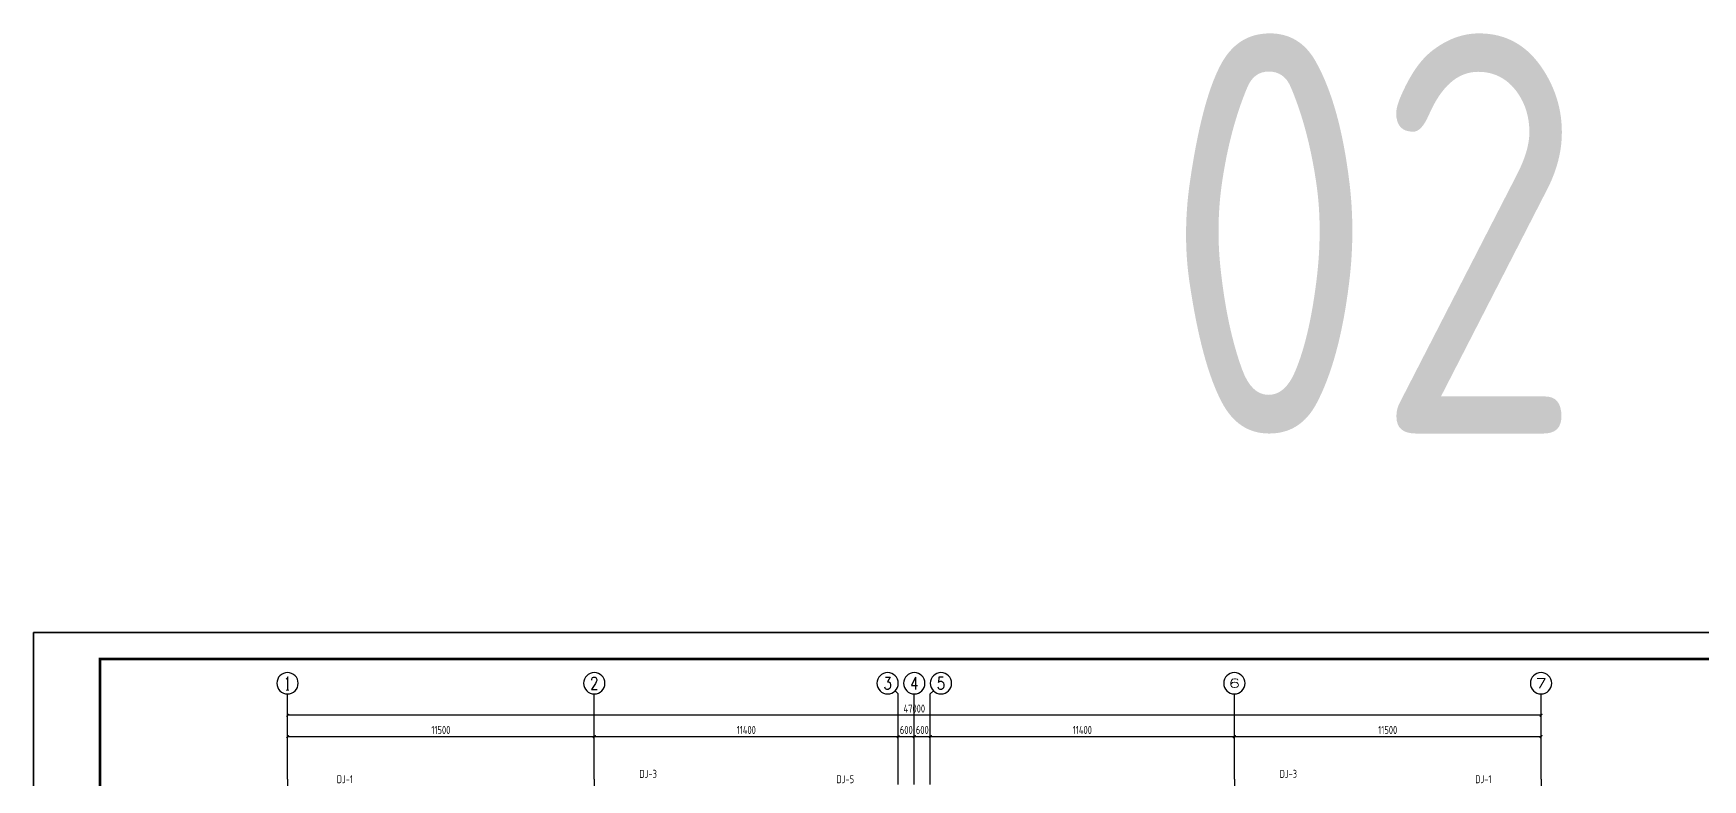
# Model space of a CAD drawing. Header units: millimetres. Extents: x 866309 to 879639, y 39442 to 44891.
# Drawn here: x 867251 to 867877, y 39987 to 40267 of the extents above; entities that cross this region are included whole.
import ezdxf
from ezdxf.enums import TextEntityAlignment as Align

# ---------------------------------------------------------------- set-up
doc = ezdxf.new("R2010")
doc.units = ezdxf.units.MM
doc.header["$LTSCALE"] = 1000
doc.header["$MEASUREMENT"] = 0
doc.linetypes.add('CENTER', pattern=[2, 1.25, -0.25, 0.25, -0.25])
doc.linetypes.add('DOTE', pattern=[2.42, 2, -0.2, 0.02, -0.2])
for name, color, linetype in [('AXIS', 3, 'Continuous'), ('AXIS_TEXT', 7, 'Continuous'), ('DIM', 7, 'Continuous'), ('DOTE', 1, 'DOTE'), ('柱集中标注', 2, 'Continuous'), ('梁集中标注', 2, 'Continuous')]:
    doc.layers.add(name, color=color, linetype=linetype)
doc.styles.add('_TCH_AXIS', font='COMPLEX', dxfattribs={"bigfont": 'GBCBIG'})
doc.styles.add('COMPLEX', font='COMPLEX')
doc.styles.add('GBHZ', font='gbenor.shx', dxfattribs={"width": 0.9, "bigfont": 'gbcbig.shx'})
doc.dimstyles.new('Y100', dxfattribs={"dimscale": 0, "dimtxt": 3, "dimasz": 0.01, "dimexe": 1.2, "dimexo": 2, "dimgap": 1, "dimtad": 1, "dimdec": 0, "dimlfac": 100, "dimzin": 0, "dimdsep": 46, "dimtxsty": 'GBHZ', "dimblk": 'DX', "dimcen": 0.09, "dimdle": 1, "dimclrd": 7, "dimclre": 7, "dimclrt": 7, "dimadec": 0, "dimazin": 0, "dimtfac": 1, "dimtdec": 0, "dimtix": 1, "dimtmove": 2, "dimatfit": 3, "dimldrblk": 'DX', "dimfxl": 0, "dimtolj": 1, "dimtzin": 0, "dimarcsym": 0})

# ---------------------------------------------------------------- blocks, each defined once
blk = doc.blocks.new('_AXISO')
blk.add_circle((0, 0), 0.5)
at = {"layer": 'AXIS_TEXT', "style": 'COMPLEX', "width": 1.041667}
blk.add_attdef('A', text='', height=0.56, dxfattribs=at).set_placement((-0.25, -0.28), (0.25, -0.28), align=Align.FIT)
blk = doc.blocks.new('DX')
at = {"color": 0, "linetype": 'ByBlock', "const_width": 40}
blk.add_lwpolyline([(-54, -51), (46, 49)], dxfattribs=at)
blk = doc.blocks.new('*D4302')
at = {"layer": 'Defpoints', "color": 0, "transparency": 16777216}
for p in [(867461.05, 40003.59), (867346.05, 39987.59), (867461.05, 39987.59)]:
    blk.add_point(p, dxfattribs=at)
at = {"layer": 'dim', "color": 7, "lineweight": -2, "transparency": 16777216}
for p, q in [((867346.05, 39989.59), (867346.05, 40004.79)), ((867461.05, 39989.59), (867461.05, 40004.79)), ((867346.06, 40003.59), (867461.04, 40003.59))]:
    blk.add_line(p, q, dxfattribs=at)
at = {"layer": 'dim', "color": 7, "lineweight": -2, "transparency": 16777216, "xscale": 0.01, "yscale": 0.01, "zscale": 0.01, "rotation": 180}
blk.add_blockref('DX', (867346.05, 40003.59), dxfattribs=at)
at = {"layer": 'dim', "color": 7, "lineweight": -2, "transparency": 16777216, "xscale": 0.01, "yscale": 0.01, "zscale": 0.01}
blk.add_blockref('DX', (867461.05, 40003.59), dxfattribs=at)
at = {"layer": 'dim', "color": 7, "transparency": 16777216, "insert": (867403.55, 40006.09), "char_height": 3, "attachment_point": 5, "style": 'GBHZ'}
blk.add_mtext('\\A1;11500', dxfattribs=at)
blk = doc.blocks.new('*D4303')
at = {"layer": 'Defpoints', "color": 0, "transparency": 16777216}
for p in [(867575.05, 40003.59), (867461.05, 39987.59), (867575.05, 39987.59)]:
    blk.add_point(p, dxfattribs=at)
at = {"layer": 'dim', "color": 7, "lineweight": -2, "transparency": 16777216}
for p, q in [((867461.05, 39989.59), (867461.05, 40004.79)), ((867575.05, 39989.59), (867575.05, 40004.79)), ((867461.06, 40003.59), (867575.04, 40003.59))]:
    blk.add_line(p, q, dxfattribs=at)
at = {"layer": 'dim', "color": 7, "lineweight": -2, "transparency": 16777216, "xscale": 0.01, "yscale": 0.01, "zscale": 0.01, "rotation": 180}
blk.add_blockref('DX', (867461.05, 40003.59), dxfattribs=at)
at = {"layer": 'dim', "color": 7, "lineweight": -2, "transparency": 16777216, "xscale": 0.01, "yscale": 0.01, "zscale": 0.01}
blk.add_blockref('DX', (867575.05, 40003.59), dxfattribs=at)
at = {"layer": 'dim', "color": 7, "transparency": 16777216, "insert": (867518.05, 40006.09), "char_height": 3, "attachment_point": 5, "style": 'GBHZ'}
blk.add_mtext('\\A1;11400', dxfattribs=at)
blk = doc.blocks.new('*D4304')
at = {"layer": 'Defpoints', "color": 0, "transparency": 16777216}
for p in [(867581.05, 40003.59), (867575.05, 39987.59), (867581.05, 39987.59)]:
    blk.add_point(p, dxfattribs=at)
at = {"layer": 'dim', "color": 7, "lineweight": -2, "transparency": 16777216}
for p, q in [((867575.05, 39989.59), (867575.05, 40004.79)), ((867581.05, 39989.59), (867581.05, 40004.79)), ((867575.04, 40003.59), (867575.03, 40003.59)), ((867575.05, 40003.59), (867581.05, 40003.59)), ((867581.06, 40003.59), (867581.07, 40003.59))]:
    blk.add_line(p, q, dxfattribs=at)
at = {"layer": 'dim', "color": 7, "lineweight": -2, "transparency": 16777216, "xscale": 0.01, "yscale": 0.01, "zscale": 0.01}
blk.add_blockref('DX', (867575.05, 40003.59), dxfattribs=at)
at = {"layer": 'dim', "color": 7, "lineweight": -2, "transparency": 16777216, "xscale": 0.01, "yscale": 0.01, "zscale": 0.01, "rotation": 180}
blk.add_blockref('DX', (867581.05, 40003.59), dxfattribs=at)
at = {"layer": 'dim', "color": 7, "transparency": 16777216, "insert": (867578.05, 40006.09), "char_height": 3, "attachment_point": 5, "style": 'GBHZ'}
blk.add_mtext('\\A1;600', dxfattribs=at)
blk = doc.blocks.new('*D4305')
at = {"layer": 'Defpoints', "color": 0, "transparency": 16777216}
for p in [(867587.05, 40003.59), (867581.05, 39987.59), (867587.05, 39987.59)]:
    blk.add_point(p, dxfattribs=at)
at = {"layer": 'dim', "color": 7, "lineweight": -2, "transparency": 16777216}
for p, q in [((867581.05, 39989.59), (867581.05, 40004.79)), ((867587.05, 39989.59), (867587.05, 40004.79)), ((867581.04, 40003.59), (867581.03, 40003.59)), ((867581.05, 40003.59), (867587.05, 40003.59)), ((867587.06, 40003.59), (867587.07, 40003.59))]:
    blk.add_line(p, q, dxfattribs=at)
at = {"layer": 'dim', "color": 7, "lineweight": -2, "transparency": 16777216, "xscale": 0.01, "yscale": 0.01, "zscale": 0.01}
blk.add_blockref('DX', (867581.05, 40003.59), dxfattribs=at)
at = {"layer": 'dim', "color": 7, "lineweight": -2, "transparency": 16777216, "xscale": 0.01, "yscale": 0.01, "zscale": 0.01, "rotation": 180}
blk.add_blockref('DX', (867587.05, 40003.59), dxfattribs=at)
at = {"layer": 'dim', "color": 7, "transparency": 16777216, "insert": (867584.05, 40006.09), "char_height": 3, "attachment_point": 5, "style": 'GBHZ'}
blk.add_mtext('\\A1;600', dxfattribs=at)
blk = doc.blocks.new('*D4306')
at = {"layer": 'Defpoints', "color": 0, "transparency": 16777216}
for p in [(867701.05, 40003.59), (867587.05, 39987.59), (867701.05, 39987.59)]:
    blk.add_point(p, dxfattribs=at)
at = {"layer": 'dim', "color": 7, "lineweight": -2, "transparency": 16777216}
for p, q in [((867587.05, 39989.59), (867587.05, 40004.79)), ((867701.05, 39989.59), (867701.05, 40004.79)), ((867587.06, 40003.59), (867701.04, 40003.59))]:
    blk.add_line(p, q, dxfattribs=at)
at = {"layer": 'dim', "color": 7, "lineweight": -2, "transparency": 16777216, "xscale": 0.01, "yscale": 0.01, "zscale": 0.01, "rotation": 180}
blk.add_blockref('DX', (867587.05, 40003.59), dxfattribs=at)
at = {"layer": 'dim', "color": 7, "lineweight": -2, "transparency": 16777216, "xscale": 0.01, "yscale": 0.01, "zscale": 0.01}
blk.add_blockref('DX', (867701.05, 40003.59), dxfattribs=at)
at = {"layer": 'dim', "color": 7, "transparency": 16777216, "insert": (867644.05, 40006.09), "char_height": 3, "attachment_point": 5, "style": 'GBHZ'}
blk.add_mtext('\\A1;11400', dxfattribs=at)
blk = doc.blocks.new('*D4307')
at = {"layer": 'Defpoints', "color": 0, "transparency": 16777216}
for p in [(867816.05, 40003.59), (867701.05, 39987.59), (867816.05, 39987.59)]:
    blk.add_point(p, dxfattribs=at)
at = {"layer": 'dim', "color": 7, "lineweight": -2, "transparency": 16777216}
for p, q in [((867701.05, 39989.59), (867701.05, 40004.79)), ((867816.05, 39989.59), (867816.05, 40004.79)), ((867701.06, 40003.59), (867816.04, 40003.59))]:
    blk.add_line(p, q, dxfattribs=at)
at = {"layer": 'dim', "color": 7, "lineweight": -2, "transparency": 16777216, "xscale": 0.01, "yscale": 0.01, "zscale": 0.01, "rotation": 180}
blk.add_blockref('DX', (867701.05, 40003.59), dxfattribs=at)
at = {"layer": 'dim', "color": 7, "lineweight": -2, "transparency": 16777216, "xscale": 0.01, "yscale": 0.01, "zscale": 0.01}
blk.add_blockref('DX', (867816.05, 40003.59), dxfattribs=at)
at = {"layer": 'dim', "color": 7, "transparency": 16777216, "insert": (867758.55, 40006.09), "char_height": 3, "attachment_point": 5, "style": 'GBHZ'}
blk.add_mtext('\\A1;11500', dxfattribs=at)
blk = doc.blocks.new('*D4308')
at = {"layer": 'Defpoints', "color": 0, "transparency": 16777216}
for p in [(867346.05, 40011.59), (867346.05, 39987.59), (867816.05, 39987.59)]:
    blk.add_point(p, dxfattribs=at)
at = {"layer": 'dim', "color": 7, "lineweight": -2, "transparency": 16777216}
for p, q in [((867346.05, 39989.59), (867346.05, 40012.79)), ((867816.04, 40011.59), (867346.06, 40011.59)), ((867816.05, 39989.59), (867816.05, 40012.79))]:
    blk.add_line(p, q, dxfattribs=at)
at = {"layer": 'dim', "color": 7, "lineweight": -2, "transparency": 16777216, "xscale": 0.01, "yscale": 0.01, "zscale": 0.01, "rotation": 180}
blk.add_blockref('DX', (867346.05, 40011.59), dxfattribs=at)
at = {"layer": 'dim', "color": 7, "lineweight": -2, "transparency": 16777216, "xscale": 0.01, "yscale": 0.01, "zscale": 0.01}
blk.add_blockref('DX', (867816.05, 40011.59), dxfattribs=at)
at = {"layer": 'dim', "color": 7, "transparency": 16777216, "insert": (867581.05, 40014.09), "char_height": 3, "attachment_point": 5, "style": 'GBHZ'}
blk.add_mtext('\\A1;47000', dxfattribs=at)

msp = doc.modelspace()

# ---------------------------------------------------------------- linework, layer by layer
for p, q in [((867250.768, 39448.627), (867250.768, 40042.627)), ((867250.768, 40042.627), (867250.768, 39448.627))]:
    msp.add_line(p, q)
at = {"color": 0}
for p, q in [((868302.018, 40042.627), (867250.768, 40042.627)), ((867250.768, 40042.627), (868302.018, 40042.627))]:
    msp.add_line(p, q, dxfattribs=at)
at = {"color": 0, "const_width": 1}
msp.add_lwpolyline([(868292.018, 39458.627), (867275.768, 39458.627), (867275.768, 40032.627), (868292.018, 40032.627)], close=True, dxfattribs=at)
at = {"layer": 'AXIS', "color": 0}
for p, q in [((867346.046, 39987.586), (867346.046, 40019.586)), ((867461.046, 39987.586), (867461.046, 40019.586)), ((867573.874, 40020.757), (867575.046, 40019.586)), ((867575.046, 39987.586), (867575.046, 40019.586)), ((867581.046, 39987.586), (867581.046, 40019.586)), ((867588.217, 40020.757), (867587.046, 40019.586)), ((867587.046, 39987.586), (867587.046, 40019.586)), ((867701.046, 39987.586), (867701.046, 40019.586)), ((867816.046, 39987.586), (867816.046, 40019.586))]:
    msp.add_line(p, q, dxfattribs=at)
at = {"layer": 'DOTE', "linetype": 'CENTER', "ltscale": 0.02}
for p, q in [((867346.046, 39987.586), (867346.046, 39505.586)), ((867461.046, 39987.586), (867461.046, 39505.586)), ((867575.046, 39505.586), (867575.046, 39987.586)), ((867581.046, 39505.586), (867581.046, 39987.586)), ((867587.046, 39505.586), (867587.046, 39987.586)), ((867701.046, 39987.586), (867701.046, 39505.586)), ((867816.046, 39987.586), (867816.046, 39505.586))]:
    msp.add_line(p, q, dxfattribs=at)

# ---------------------------------------------------------------- block references
at = {"layer": 'AXIS', "color": 0}
ref = msp.add_blockref('_AXISO', (867346.046, 40023.586), dxfattribs=dict(at, xscale=-8, yscale=8, zscale=8, rotation=180))
ref.add_attrib('A', '1', dxfattribs={"layer": 'AXIS_TEXT', "color": 0, "height": 5.147, "style": '_TCH_AXIS'}).set_placement((867344.943, 40021.012), (867347.149, 40021.012), align=Align.FIT)
ref = msp.add_blockref('_AXISO', (867461.046, 40023.586), dxfattribs=dict(at, xscale=-8, yscale=8, zscale=8, rotation=180))
ref.add_attrib('A', '2', dxfattribs={"layer": 'AXIS_TEXT', "color": 0, "height": 4.659, "style": '_TCH_AXIS'}).set_placement((867459.493, 40021.256), (867462.599, 40021.256), align=Align.FIT)
ref = msp.add_blockref('_AXISO', (867571.046, 40023.586), dxfattribs=dict(at, xscale=-8, yscale=8, zscale=8, rotation=180))
ref.add_attrib('A', '3', dxfattribs={"layer": 'AXIS_TEXT', "color": 0, "height": 4.659, "style": '_TCH_AXIS'}).set_placement((867569.493, 40021.256), (867572.599, 40021.256), align=Align.FIT)
ref = msp.add_blockref('_AXISO', (867581.046, 40023.586), dxfattribs=dict(at, xscale=-8, yscale=8, zscale=8, rotation=180))
ref.add_attrib('A', '4', dxfattribs={"layer": 'AXIS_TEXT', "color": 0, "height": 4.659, "style": '_TCH_AXIS', "width": 0.875}).set_placement((867579.493, 40021.256), (867582.599, 40021.256), align=Align.FIT)
ref = msp.add_blockref('_AXISO', (867591.046, 40023.586), dxfattribs=dict(at, xscale=-8, yscale=8, zscale=8, rotation=180))
ref.add_attrib('A', '5', dxfattribs={"layer": 'AXIS_TEXT', "color": 0, "height": 4.659, "style": '_TCH_AXIS'}).set_placement((867589.493, 40021.256), (867592.599, 40021.256), align=Align.FIT)
ref = msp.add_blockref('_AXISO', (867701.046, 40023.586), dxfattribs=dict(at, xscale=-8, yscale=8, zscale=8, rotation=180))
ref.add_attrib('A', '6', dxfattribs={"layer": 'AXIS_TEXT', "color": 0, "height": 3.284, "style": '_TCH_AXIS', "width": 2.071429}).set_placement((867698.778, 40021.944), (867703.314, 40021.944), align=Align.FIT)
ref = msp.add_blockref('_AXISO', (867816.046, 40023.586), dxfattribs=dict(at, xscale=-8, yscale=8, zscale=8, rotation=180))
ref.add_attrib('A', '7', dxfattribs={"layer": 'AXIS_TEXT', "color": 0, "height": 3.688, "style": '_TCH_AXIS', "width": 1.714286}).set_placement((867813.939, 40021.742), (867818.153, 40021.742), align=Align.FIT)

# ---------------------------------------------------------------- texts
at = {"layer": '柱集中标注', "style": 'GBHZ', "width": 0.9}
for s, p in [('DJ-3', (867477.997, 39988.132)), ('DJ-3', (867717.997, 39988.132)), ('DJ-1', (867364.497, 39986.132)), ('DJ-5', (867551.855, 39986.132)), ('DJ-1', (867791.355, 39986.132))]:
    msp.add_text(s, height=3, dxfattribs=at).set_placement(p)
at = {"layer": '梁集中标注', "style": 'GBHZ', "width": 0.9}
msp.add_text('02', height=150, dxfattribs=at).set_placement((867674.712, 40117.202))

# ---------------------------------------------------------------- dimensions: what is measured, and where the dimension line sits
at = {"layer": 'dim'}
for base, p1, p2, picture, middle in [((867346.046, 40011.586), (867816.046, 39987.586), (867346.046, 39987.586), '*D4308', (867581.046, 40014.086)), ((867461.046, 40003.586), (867346.046, 39987.586), (867461.046, 39987.586), '*D4302', (867403.546, 40006.086)), ((867575.046, 40003.586), (867461.046, 39987.586), (867575.046, 39987.586), '*D4303', (867518.046, 40006.086)), ((867581.046, 40003.586), (867575.046, 39987.586), (867581.046, 39987.586), '*D4304', (867578.046, 40006.086)), ((867587.046, 40003.586), (867581.046, 39987.586), (867587.046, 39987.586), '*D4305', (867584.046, 40006.086)), ((867701.046, 40003.586), (867587.046, 39987.586), (867701.046, 39987.586), '*D4306', (867644.046, 40006.086)), ((867816.046, 40003.586), (867701.046, 39987.586), (867816.046, 39987.586), '*D4307', (867758.546, 40006.086))]:
    dim = msp.add_linear_dim(base=base, p1=p1, p2=p2, dimstyle='Y100', override={"dimscale": 1}, dxfattribs=at)
    dim.commit()
    dim.dimension.update_dxf_attribs({"geometry": picture, "text_midpoint": middle})

doc.saveas('drawing.dxf')
